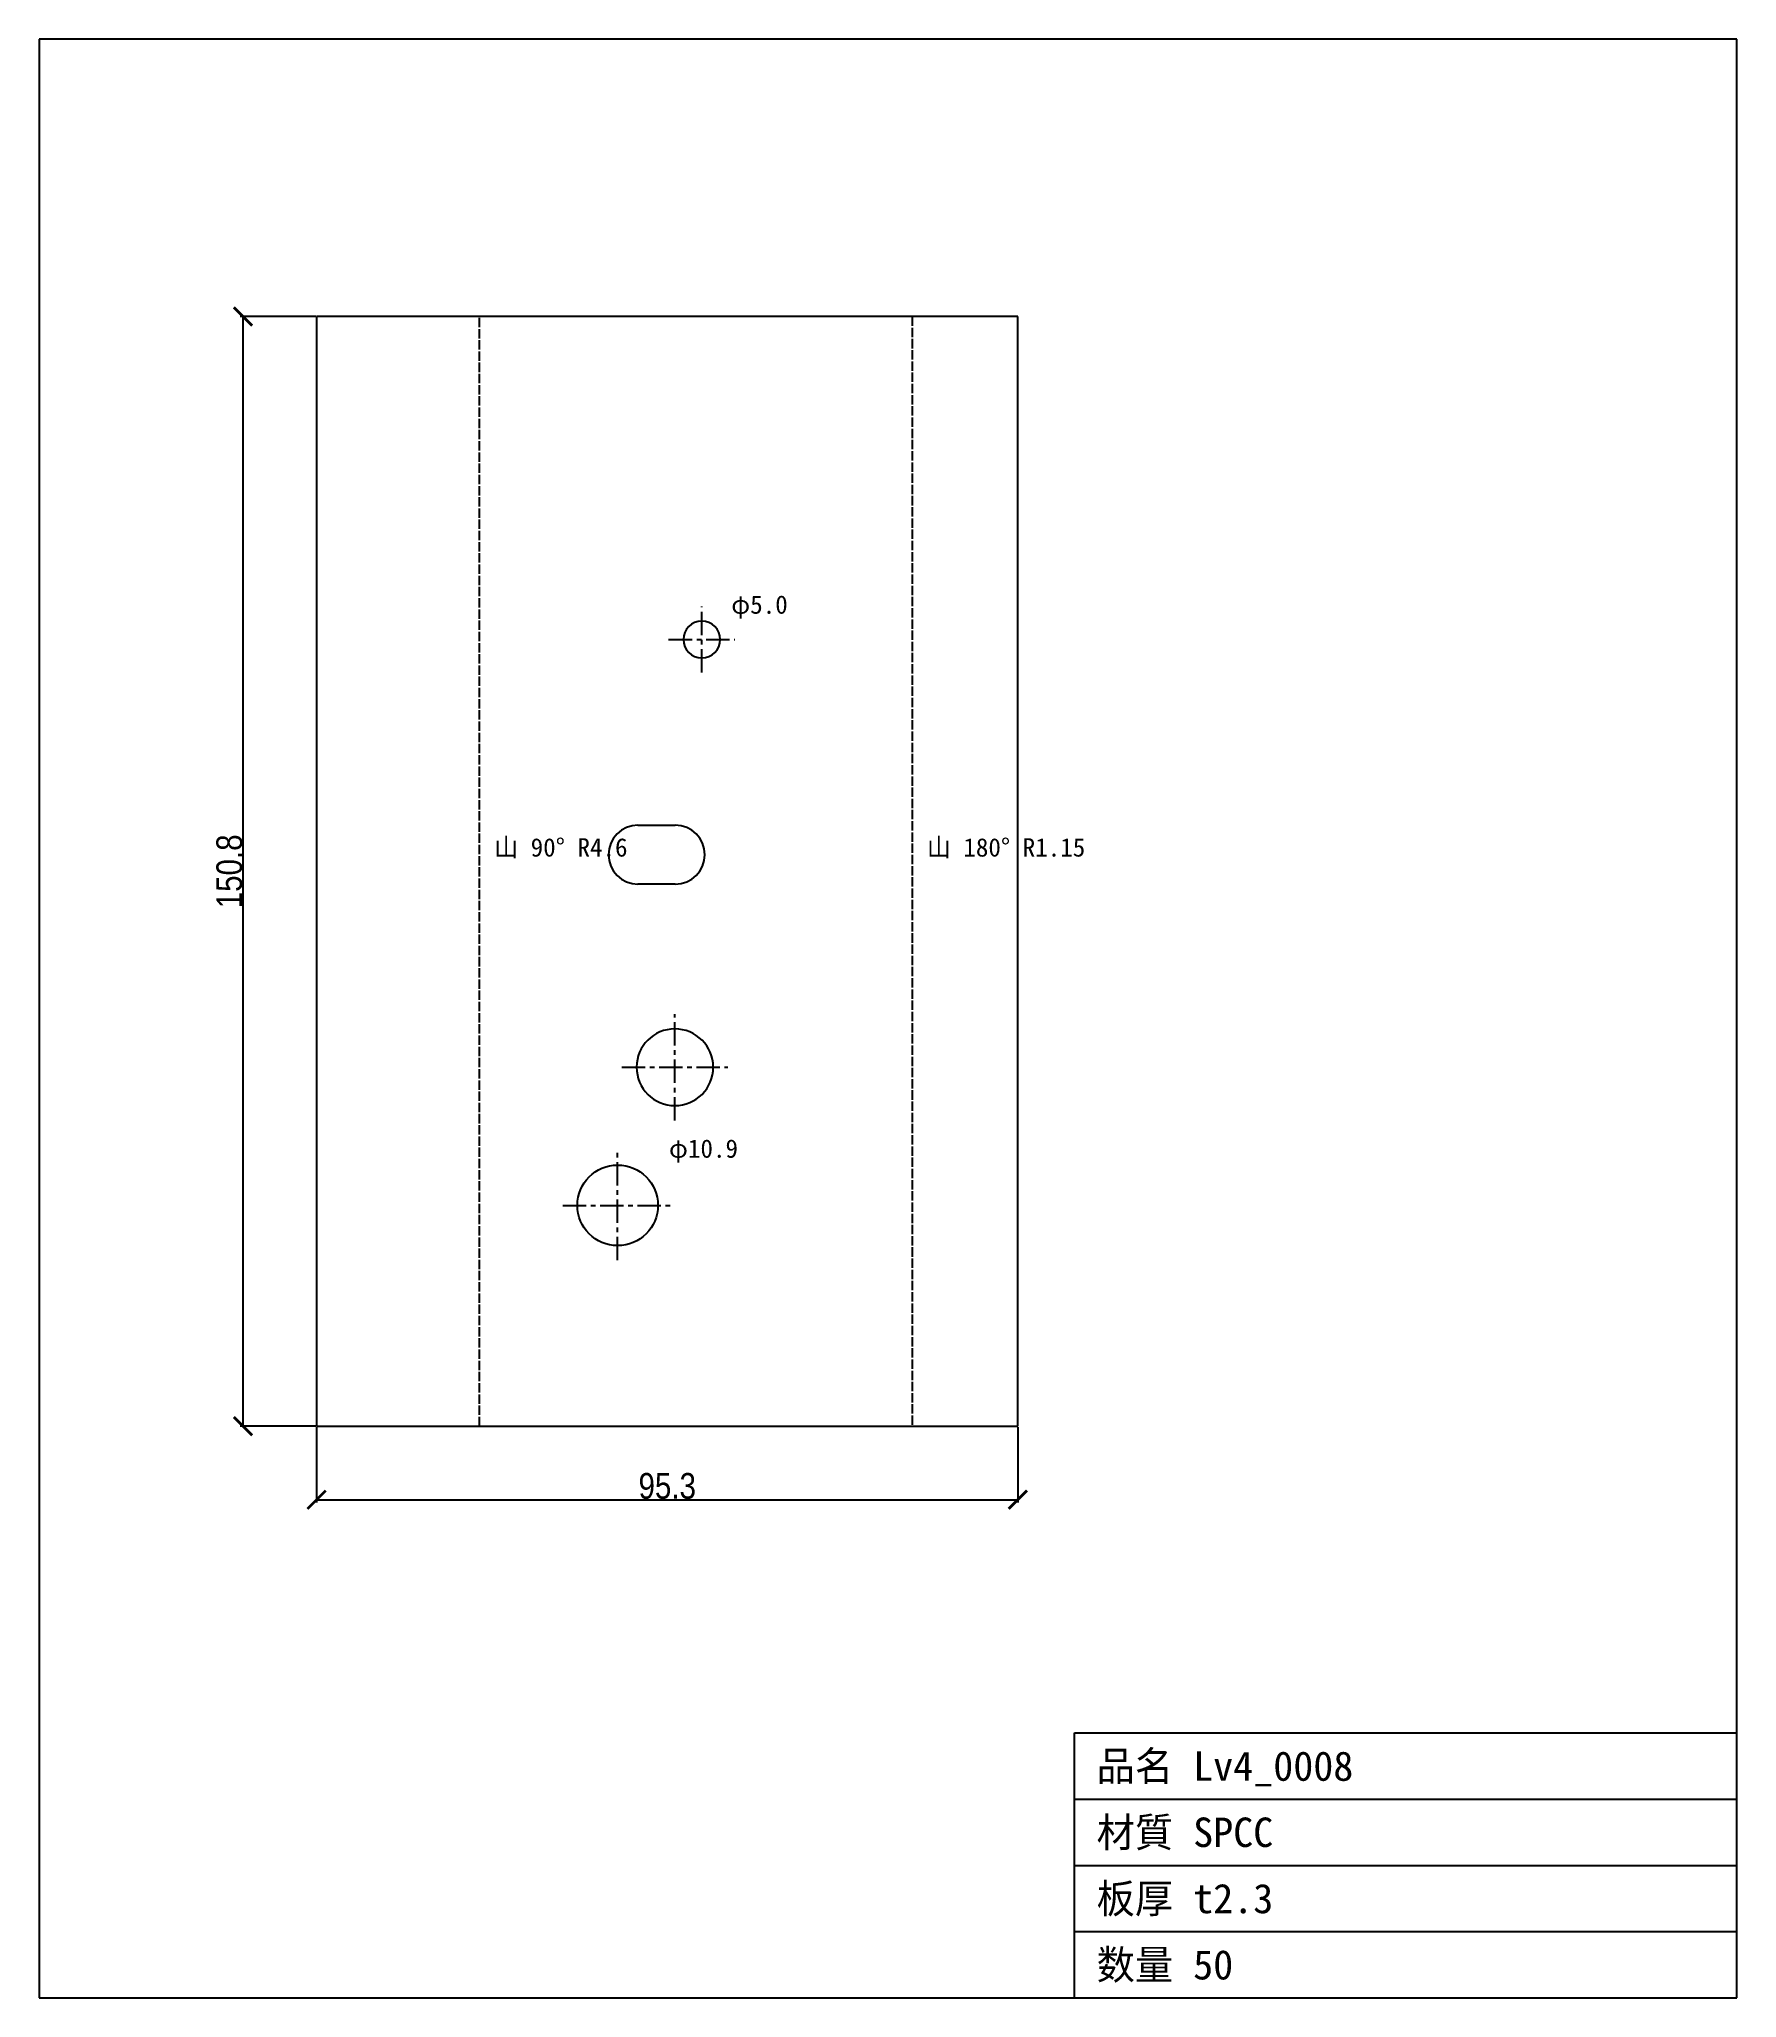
# Model space of a CAD drawing. Header units: millimetres. Extents: x -64 to 166, y -78 to 188.
import ezdxf

# ---------------------------------------------------------------- set-up
doc = ezdxf.new("R2010")
doc.units = ezdxf.units.MM
doc.linetypes.add('CENTER', pattern=[5.08, 3.175, -0.635, 0.635, -0.635])
doc.linetypes.add('DASHED', pattern=[1.524, 1.27, -0.254])
doc.styles.add('OpenSansCondensed-Light', font='OpenSansCondensed-Light.ttf')
doc.dimstyles.new('EZDXF', dxfattribs={"dimtxt": 0.25, "dimasz": 0.175, "dimexe": 0.375, "dimexo": 0.125, "dimgap": 0.1, "dimtad": 1, "dimlfac": 100, "dimzin": 12, "dimdsep": 46, "dimtxsty": 'OpenSansCondensed-Light', "dimblk": 'ARCHTICK', "dimcen": 2.5, "dimazin": 3, "dimtfac": 0.5, "dimtmove": 2, "dimatfit": 3})

# ---------------------------------------------------------------- blocks, each defined once
blk = doc.blocks.new('HOLE_D10_94')
blk.add_circle((0, 0), 5.47)
blk = doc.blocks.new('_ARCHTICK')
at = {"color": 0, "linetype": 'BYBLOCK', "const_width": 0.15}
blk.add_lwpolyline([(-0.5, -0.5), (0.5, 0.5)], dxfattribs=at)

msp = doc.modelspace()

# ---------------------------------------------------------------- linework, layer by layer
at = {"color": 7, "linetype": 'CONTINUOUS'}
for p, q in [((166.34, 188.49), (-64.36, 188.49)), ((-64.36, 188.49), (-64.36, -77.7)), ((166.34, -77.7), (166.34, 188.49)), ((-26.66, 150.79), (-26.66, 0)), ((13.47, 150.79), (-26.66, 150.79)), ((44.6, 150.79), (13.47, 150.79)), ((68.64, 150.79), (44.6, 150.79)), ((68.64, 0), (68.64, 150.79)), ((17.01, 81.67), (22.08, 81.67)), ((22.08, 73.64), (17.01, 73.64)), ((-26.66, 0), (18.95, 0)), ((18.95, 0), (20.86, 0)), ((20.86, 0), (30.55, 0)), ((30.55, 0), (68.64, 0)), ((76.34, -77.7), (76.34, -41.7)), ((76.34, -41.7), (166.34, -41.7)), ((76.34, -50.7), (166.34, -50.7)), ((76.34, -59.7), (166.34, -59.7)), ((76.34, -68.7), (166.34, -68.7)), ((-64.36, -77.7), (166.34, -77.7))]:
    msp.add_line(p, q, dxfattribs=at)
at = {"color": 3, "linetype": 'DASHED'}
for p, q in [((-4.52, 0), (-4.52, 150.79)), ((54.28, 150.79), (54.28, 0))]:
    msp.add_line(p, q, dxfattribs=at)
at = {"color": 1, "linetype": 'CENTER'}
for p, q in [((25.68, 102.4), (25.68, 111.4)), ((21.18, 106.9), (30.18, 106.9)), ((22.03, 41.55), (22.03, 55.98)), ((14.81, 48.77), (29.24, 48.77)), ((14.25, 22.53), (14.25, 37.47)), ((6.78, 30), (21.72, 30))]:
    msp.add_line(p, q, dxfattribs=at)
at = {"color": 7, "linetype": 'CONTINUOUS'}
for centre, radius, start, end in [((25.68, 106.9), 2.5, 0, 180), ((25.68, 106.9), 2.5, 180, 0), ((17.01, 77.66), 4.01, 90, -90), ((22.08, 77.66), 4.01, -90, 90), ((22.03, 48.77), 5.21, 0, 180), ((22.03, 48.77), 5.21, 180, 0)]:
    msp.add_arc(centre, radius, start, end, dxfattribs=at)

# ---------------------------------------------------------------- block references
msp.add_blockref('HOLE_D10_94', (14.25, 30), dxfattribs=at)

# ---------------------------------------------------------------- texts
at = {"color": 2}
for s, height, p in [('φ5.0', 2.5, (29.68, 110.4)), ('山 90° R4.6', 2.5, (-2.52, 77.4)), ('山 180° R1.15', 2.5, (56.28, 77.4)), ('φ10.9', 2.5, (21.22, 36.47)), ('品名 Lv4_0008', 4, (79.34, -48.2)), ('材質 SPCC', 4, (79.34, -57.2)), ('板厚 t2.3', 4, (79.34, -66.2)), ('数量 50', 4, (79.34, -75.2))]:
    msp.add_text(s, height=height, dxfattribs=at).set_placement(p)

# ---------------------------------------------------------------- dimensions: what is measured, and where the dimension line sits
at = {"color": 8}
msp.add_linear_dim(base=(-36.66, 0), p1=(-26.66, 0), p2=(-26.66, 150.79), angle=90, dimstyle='EZDXF', override={"dimtxt": 3.5, "dimasz": 2.5, "dimdec": 1, "dimlfac": 1}, dxfattribs=at).render()
msp.add_linear_dim(base=(-26.66, -10), p1=(-26.66, 0), p2=(68.64, 0), dimstyle='EZDXF', override={"dimtxt": 3.5, "dimasz": 2.5, "dimdec": 1, "dimlfac": 1}, dxfattribs=at).render()

doc.saveas('drawing.dxf')
